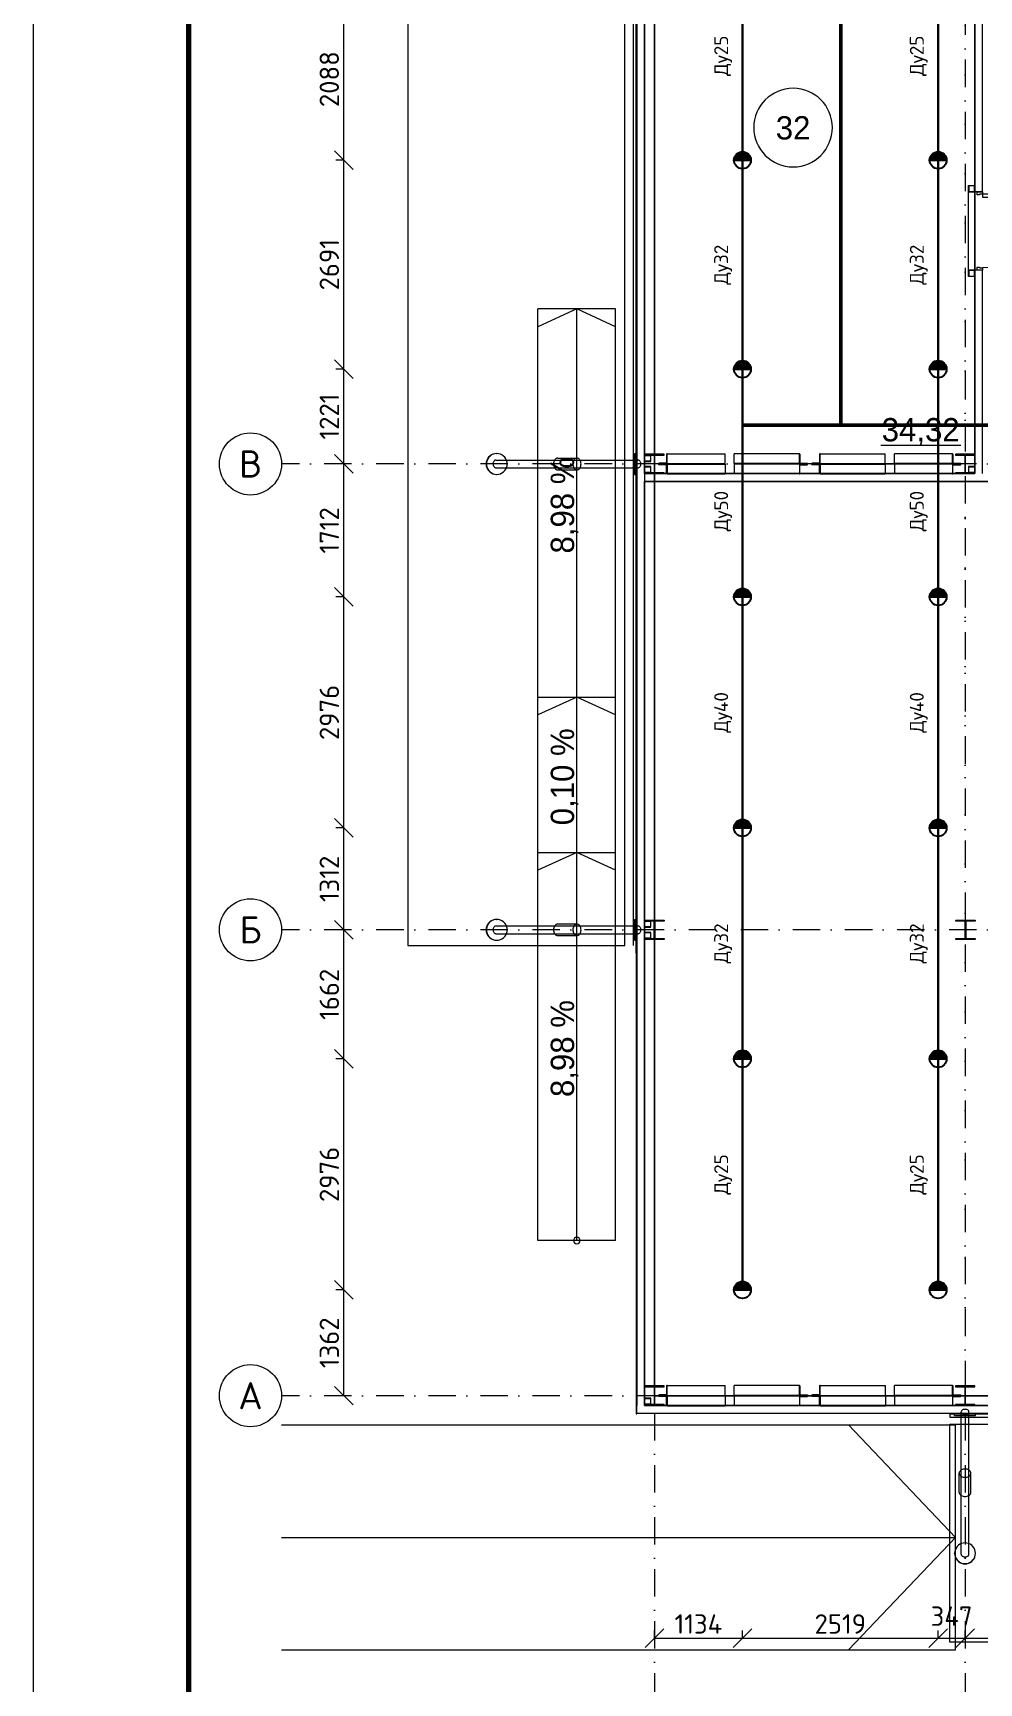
# Model space of a CAD drawing. Header units: millimetres. Extents: x 0 to 2118900, y -20000 to 84100.
# Drawn here: x 800000 to 812179, y 20299 to 41550 of the extents above; entities that cross this region are included whole.
import ezdxf
from ezdxf.enums import TextEntityAlignment as Align

# ---------------------------------------------------------------- set-up
doc = ezdxf.new("R2010")
doc.units = ezdxf.units.MM
doc.linetypes.add('Dot & Dashed', pattern=[670.277762, 352.777767, -176.388884, 0, -141.111112])
doc.linetypes.add('Крупный пунктир', pattern=[634.99999, 0, -634.99999])
for name, color, linetype, lineweight in [('АР_подоснова', 8, 'Continuous', 13), ('ПТ_В22', 6, 'Continuous', 50), ('ПТ_В22_расп', 6, 'Continuous', 30), ('ПТ_оросители', 7, 'Continuous', 25), ('ПТ_оси', 8, 'Continuous', 13), ('ПТ_размеры', 7, 'Continuous', 13), ('ПТ_рамка', 7, 'Continuous', 50), ('ПТ_рамка_тонк', 7, 'Continuous', 18), ('ПТ_текст', 7, 'Continuous', 18)]:
    doc.layers.add(name, color=color, linetype=linetype, lineweight=lineweight)
doc.styles.add('АР_текст_1', font='arial.ttf')
doc.styles.add('АР_текст_2', font='ARIALN.TTF')
doc.styles.add('ПТ', font='isocpeur.ttf')
doc.dimstyles.new('ПТ100', dxfattribs={"dimscale": 100, "dimtxt": 2.5, "dimasz": 1.2, "dimexe": 1, "dimexo": 0, "dimgap": 0.6, "dimtad": 1, "dimdec": 0, "dimtxsty": 'ПТ', "dimtsz": 1.2, "dimcen": 2.5, "dimclrd": 7, "dimclre": 7, "dimclrt": 7, "dimazin": 3, "dimtfac": 1, "dimtmove": 0, "dimatfit": 3, "dimlwd": 13, "dimlwe": 13, "dimarcsym": 0})

# ---------------------------------------------------------------- blocks, each defined once
blk = doc.blocks.new('Перекрытие_1101', base_point=(98125, 40125))
at = {"color": 0, "linetype": 'Continuous', "lineweight": -2, "flags": 128}
blk.add_lwpolyline([(98125, 40125), (51875, 40125), (51875, 29425), (46123, 29425), (46123, 40125), (-125, 40125), (-125, -125), (46125, -125), (46125, 10575), (51875, 10575), (51875, -125), (98125, -125)], close=True, dxfattribs=at)
blk = doc.blocks.new('Однопольная Дверь 270')
at = {"color": 0, "linetype": 'Continuous', "lineweight": -2}
for p, q in [((435, 0), (435, 950)), ((435, 950), (475, 950)), ((475, 950), (475, 0)), ((-475, 0), (-505, 0)), ((-505, 0), (-505, -70)), ((-505, 0), (-505, -70)), ((-505, 0), (-505, -70)), ((-475, -40), (-475, 0)), ((475, 0), (435, 0)), ((505, 0), (475, 0)), ((475, 0), (475, -40)), ((505, -70), (505, 0)), ((505, 0), (505, -70)), ((505, 0), (505, -70)), ((-505, -70), (-465, -70)), ((-505, -70), (-505, -100)), ((-465, -40), (-475, -40)), ((-465, -70), (-465, -40)), ((475, -40), (465, -40)), ((465, -40), (465, -70)), ((465, -70), (505, -70)), ((505, -70), (505, -100))]:
    blk.add_line(p, q, dxfattribs=at)
blk.add_arc((475, 0), 950, 90, 180, dxfattribs=at)
blk = doc.blocks.new('Стена_2010', base_point=(4175, 28225))
at = {"color": 0, "linetype": 'Continuous', "lineweight": -2}
for p, q in [((4125, 28125), (4125, 28115)), ((4225, 28115), (4225, 28125)), ((4155, 25505), (4125, 25505)), ((4225, 25505), (4155, 25505)), ((4155, 24495), (4125, 24495)), ((4225, 24495), (4155, 24495)), ((4155, 15505), (4125, 15505)), ((4225, 15505), (4155, 15505)), ((4155, 14495), (4125, 14495)), ((4225, 14495), (4155, 14495))]:
    blk.add_line(p, q, dxfattribs=at)
at = {"color": 0, "linetype": 'Continuous', "lineweight": -2, "flags": 128}
for points in [[(4225, 28125), (4125, 28125)], [(4125, 28115), (4125, 25505)], [(4225, 25505), (4225, 28115)], [(4125, 24495), (4125, 20050)], [(4225, 15505), (4225, 24495)], [(4125, 19950), (4125, 15505)], [(4125, 14495), (4125, 11875)], [(4225, 11875), (4225, 14495)]]:
    blk.add_lwpolyline(points, dxfattribs=at)
at = {"color": 0, "linetype": 'Continuous', "lineweight": -2, "zscale": 1000, "rotation": 270}
blk.add_blockref('Однопольная Дверь 270', (4225, 25000), dxfattribs=at)
at = {"color": 0, "linetype": 'Continuous', "lineweight": -2, "xscale": -1, "zscale": 1000, "rotation": 270}
blk.add_blockref('Однопольная Дверь 270', (4225, 15000), dxfattribs=at)
blk = doc.blocks.new('Конструктор Кровли 27')
at = {"color": 0, "linetype": 'Continuous', "lineweight": -2, "flags": 128}
blk.add_lwpolyline([(0, 46123), (0, 0), (40000, 0), (40000, 46125), (29425, 46125), (29425, 51875), (40000, 51875), (40000, 98000), (0, 98000), (0, 51875), (10575, 51875), (10575, 46123)], close=True, dxfattribs=at)
blk = doc.blocks.new('Колонна SHS ГК 271')
at = {"color": 0, "linetype": 'Continuous', "lineweight": -2}
for p, q in [((40, 40), (-40, 40)), ((-40, 40), (-40, -40)), ((-36.4, -36.4), (-36.4, 36.4)), ((-36.4, 36.4), (36.4, 36.4)), ((36.4, 36.4), (36.4, -36.4)), ((40, -40), (40, 40)), ((-40, -40), (40, -40)), ((36.4, -36.4), (-36.4, -36.4))]:
    blk.add_line(p, q, dxfattribs=at)
blk = doc.blocks.new('Труба Квадратного Сечения ГК SHS 270')
at = {"color": 0, "linetype": 'Continuous', "lineweight": -2}
for p, q in [((505, 40), (0, 40)), ((0, 40), (0, 0)), ((0, 0), (0, -40)), ((1010, 40), (505, 40)), ((1010, 0), (1010, 40)), ((1010, -40), (1010, 0)), ((0, -40), (505, -40)), ((505, -40), (1010, -40))]:
    blk.add_line(p, q, dxfattribs=at)
blk = doc.blocks.new('Техническое помещение_32_32', base_point=(1930, 15886))
at = {"color": 0, "linetype": 'Continuous', "lineweight": -2}
blk.add_line((2914, 12242), (3944, 12242), dxfattribs=at)
for start, end in [(0, 180), (180, 0)]:
    blk.add_arc((1786, 16332), 506, start, end, dxfattribs=at)
at = {"color": 0, "lineweight": -2, "style": 'АР_текст_1'}
for tag, p in [('ROOM_NUMBER', (1786, 16329)), ('ROOM_AREA', (3429, 12441))]:
    blk.add_attdef(tag, text='', height=300, dxfattribs=at).set_placement(p, align=Align.MIDDLE_CENTER)
blk = doc.blocks.new('Морф_1710')
at = {"color": 0, "linetype": 'Continuous', "lineweight": -2, "flags": 128}
for points in [[(2734, 11996), (2734, 12004)], [(2734, 12004), (3321, 12004)], [(3321, 11996), (2734, 11996)], [(3321, 12004), (3321, 11996)]]:
    blk.add_lwpolyline(points, dxfattribs=at)
blk = doc.blocks.new('Морф_1810')
at = {"color": 0, "linetype": 'Continuous', "lineweight": -2, "flags": 128}
for points in [[(2735, -4), (2735, 4)], [(2735, 4), (3321, 4)], [(3321, 4), (3321, -4)], [(3321, -4), (2735, -4)]]:
    blk.add_lwpolyline(points, dxfattribs=at)
blk = doc.blocks.new('Стена_560', base_point=(-225, 5997))
at = {"color": 0, "linetype": 'Continuous', "lineweight": -2, "flags": 128}
for points in [[(-235, 5997), (-235, -225)], [(-225, 5997), (-235, 5997)], [(-225, -225), (-225, 5997)], [(-235, -225), (-225, -225)]]:
    blk.add_lwpolyline(points, dxfattribs=at)
blk = doc.blocks.new('Стена_570', base_point=(-225, 5997))
at = {"color": 0, "linetype": 'Continuous', "lineweight": -2, "flags": 128}
for points in [[(-235, 5997), (-235, -235)], [(-225, 5997), (-235, 5997)], [(-225, -235), (-225, 5997)], [(-235, -235), (-225, -235)]]:
    blk.add_lwpolyline(points, dxfattribs=at)
blk = doc.blocks.new('Стена_580', base_point=(-225, 6002))
at = {"color": 0, "linetype": 'Continuous', "lineweight": -2, "flags": 128}
for points in [[(-225, 11998), (-235, 11998)], [(-235, 11998), (-235, 6002)], [(-225, 6002), (-225, 11998)], [(-235, 6002), (-225, 6002)]]:
    blk.add_lwpolyline(points, dxfattribs=at)
blk = doc.blocks.new('Стена_590', base_point=(-225, 6002))
at = {"color": 0, "linetype": 'Continuous', "lineweight": -2, "flags": 128}
for points in [[(-225, 11998), (-235, 11998)], [(-235, 11998), (-235, 6002)], [(-225, 6002), (-225, 11998)], [(-235, 6002), (-225, 6002)]]:
    blk.add_lwpolyline(points, dxfattribs=at)
blk = doc.blocks.new('Стена_601', base_point=(-225, 17998))
at = {"color": 0, "linetype": 'Continuous', "lineweight": -2, "flags": 128}
for points in [[(-235, 17998), (-235, 12002)], [(-225, 17998), (-235, 17998)], [(-225, 12002), (-225, 17998)], [(-235, 12002), (-225, 12002)]]:
    blk.add_lwpolyline(points, dxfattribs=at)
blk = doc.blocks.new('Стена_611', base_point=(-225, 17998))
at = {"color": 0, "linetype": 'Continuous', "lineweight": -2, "flags": 128}
for points in [[(-235, 17998), (-235, 12002)], [(-225, 17998), (-235, 17998)], [(-225, 12002), (-225, 17998)], [(-235, 12002), (-225, 12002)]]:
    blk.add_lwpolyline(points, dxfattribs=at)
blk = doc.blocks.new('Стена_880', base_point=(46225, 11775))
at = {"color": 0, "linetype": 'Continuous', "lineweight": -2, "flags": 128}
for points in [[(4125, 11875), (-125, 11875)], [(-125, 11775), (6495, 11775)]]:
    blk.add_lwpolyline(points, dxfattribs=at)
blk = doc.blocks.new('Колонна Универсальная 270')
at = {"color": 0, "linetype": 'Continuous', "lineweight": -2}
for p, q in [((125, 125), (-125, 125)), ((-125, 125), (-125, 113)), ((-125, 113), (-4, 113)), ((-4, 113), (-4, -113)), ((4, -113), (4, 113)), ((4, 113), (125, 113)), ((125, 113), (125, 125)), ((-4, -113), (-125, -113)), ((-125, -113), (-125, -125)), ((-125, -125), (125, -125)), ((125, -113), (4, -113)), ((125, -125), (125, -113))]:
    blk.add_line(p, q, dxfattribs=at)
blk = doc.blocks.new('Двутавp К 26020-83 27_40')
at = {"color": 0, "linetype": 'Крупный пунктир', "lineweight": -2}
blk.add_line((0, 0), (39750, 0), dxfattribs=at)
blk = doc.blocks.new('Морф_990')
at = {"color": 0, "linetype": 'Continuous', "lineweight": -2, "flags": 128}
for points in [[(1027, 12004), (1027, 12129)], [(1867, 12129), (1027, 12129)], [(1867, 12004), (1867, 12129)], [(1867, 12129), (1869, 12129), (1872, 12127)], [(1872, 12127), (1874, 12123), (1874, 12025), (1877, 12016)], [(1867, 12004), (1027, 12004)], [(1971, 12004), (1867, 12004)], [(1877, 12016), (1885, 12012), (1966, 12012), (1969, 12010)], [(1969, 12010), (1971, 12006), (1971, 12004)]]:
    blk.add_lwpolyline(points, dxfattribs=at)
blk = doc.blocks.new('Морф_1000')
at = {"color": 0, "linetype": 'Continuous', "lineweight": -2, "flags": 128}
for points in [[(158, 12127), (156, 12122), (156, 12025), (153, 12016)], [(163, 12129), (162, 12129), (158, 12127)], [(163, 12004), (163, 12129)], [(163, 12129), (910, 12129)], [(910, 12004), (910, 12129)], [(58, 12010), (56, 12005), (56, 12004)], [(56, 12004), (163, 12004)], [(153, 12016), (145, 12012), (62, 12012), (58, 12010)], [(163, 12004), (910, 12004)]]:
    blk.add_lwpolyline(points, dxfattribs=at)
blk = doc.blocks.new('Морф_1011')
at = {"color": 0, "linetype": 'Continuous', "lineweight": -2, "flags": 128}
for points in [[(1867, 11996), (1027, 11996)], [(1027, 11996), (1027, 11871)], [(1867, 11996), (1867, 11871)], [(1971, 11996), (1867, 11996)], [(1872, 11873), (1874, 11878), (1874, 11975), (1877, 11984)], [(1877, 11984), (1885, 11988), (1966, 11988), (1969, 11990)], [(1969, 11990), (1971, 11995), (1971, 11996)], [(1867, 11871), (1027, 11871)], [(1867, 11871), (1869, 11871), (1872, 11873)]]:
    blk.add_lwpolyline(points, dxfattribs=at)
blk = doc.blocks.new('Морф_1020')
at = {"color": 0, "linetype": 'Continuous', "lineweight": -2, "flags": 128}
for points in [[(58, 11990), (56, 11994), (56, 11996)], [(56, 11996), (163, 11996)], [(153, 11984), (145, 11988), (62, 11988), (58, 11990)], [(158, 11873), (156, 11877), (156, 11975), (153, 11984)], [(163, 11996), (910, 11996)], [(163, 11996), (163, 11871)], [(910, 11996), (910, 11871)], [(163, 11871), (162, 11871), (158, 11873)], [(163, 11871), (910, 11871)]]:
    blk.add_lwpolyline(points, dxfattribs=at)
blk = doc.blocks.new('Морф_1030')
at = {"color": 0, "linetype": 'Continuous', "lineweight": -2, "flags": 128}
for points in [[(2128, 12127), (2126, 12123), (2126, 12025), (2123, 12016)], [(2133, 12129), (2131, 12129), (2128, 12127)], [(2133, 12004), (2133, 12129)], [(2133, 12129), (2973, 12129)], [(2973, 12004), (2973, 12129)], [(2031, 12010), (2029, 12006), (2029, 12004)], [(2029, 12004), (2133, 12004)], [(2123, 12016), (2115, 12012), (2034, 12012), (2031, 12010)], [(2133, 12004), (2973, 12004)]]:
    blk.add_lwpolyline(points, dxfattribs=at)
blk = doc.blocks.new('Морф_1040')
at = {"color": 0, "linetype": 'Continuous', "lineweight": -2, "flags": 128}
for points in [[(3090, 12004), (3090, 12129)], [(3837, 12129), (3090, 12129)], [(3837, 12129), (3838, 12129), (3842, 12127)], [(3837, 12004), (3837, 12129)], [(3842, 12127), (3844, 12123), (3844, 12025), (3847, 12016)], [(3837, 12004), (3090, 12004)], [(3944, 12004), (3837, 12004)], [(3847, 12016), (3855, 12012), (3938, 12012), (3942, 12010)], [(3942, 12010), (3944, 12006), (3944, 12004)]]:
    blk.add_lwpolyline(points, dxfattribs=at)
blk = doc.blocks.new('Морф_1050')
at = {"color": 0, "linetype": 'Continuous', "lineweight": -2, "flags": 128}
for points in [[(2029, 11996), (2133, 11996)], [(2031, 11990), (2029, 11995), (2029, 11996)], [(2123, 11984), (2115, 11988), (2034, 11988), (2031, 11990)], [(2128, 11873), (2126, 11878), (2126, 11975), (2123, 11984)], [(2133, 11996), (2973, 11996)], [(2133, 11996), (2133, 11871)], [(2973, 11996), (2973, 11871)], [(2133, 11871), (2131, 11871), (2128, 11873)], [(2133, 11871), (2973, 11871)]]:
    blk.add_lwpolyline(points, dxfattribs=at)
blk = doc.blocks.new('Морф_1060')
at = {"color": 0, "linetype": 'Continuous', "lineweight": -2, "flags": 128}
for points in [[(3837, 11996), (3090, 11996)], [(3090, 11996), (3090, 11871)], [(3944, 11996), (3837, 11996)], [(3837, 11996), (3837, 11871)], [(3842, 11873), (3844, 11878), (3844, 11975), (3847, 11984)], [(3847, 11984), (3855, 11988), (3938, 11988), (3942, 11990)], [(3942, 11990), (3944, 11995), (3944, 11996)], [(3837, 11871), (3090, 11871)], [(3837, 11871), (3838, 11871), (3842, 11873)]]:
    blk.add_lwpolyline(points, dxfattribs=at)
blk = doc.blocks.new('Морф_1070')
at = {"color": 0, "linetype": 'Continuous', "lineweight": -2, "flags": 128}
for points in [[(1027, 4), (1027, 129)], [(1868, 129), (1027, 129)], [(1868, 4), (1027, 4)], [(1868, 4), (1868, 129)], [(1868, 129), (1869, 129), (1873, 127)], [(1971, 4), (1868, 4)], [(1873, 127), (1874, 122), (1874, 25), (1878, 16)], [(1878, 16), (1885, 12), (1966, 12), (1970, 10)], [(1970, 10), (1971, 5), (1971, 4)]]:
    blk.add_lwpolyline(points, dxfattribs=at)
blk = doc.blocks.new('Морф_1080')
at = {"color": 0, "linetype": 'Continuous', "lineweight": -2, "flags": 128}
for points in [[(58, 10), (56, 5), (56, 4)], [(56, 4), (164, 4)], [(153, 16), (146, 12), (62, 12), (58, 10)], [(158, 127), (157, 122), (157, 25), (153, 16)], [(164, 129), (162, 129), (158, 127)], [(164, 4), (164, 129)], [(164, 129), (910, 129)], [(164, 4), (910, 4)], [(910, 4), (910, 129)]]:
    blk.add_lwpolyline(points, dxfattribs=at)
blk = doc.blocks.new('Морф_1090')
at = {"color": 0, "linetype": 'Continuous', "lineweight": -2, "flags": 128}
for points in [[(1868, -4), (1027, -4)], [(1027, -4), (1027, -129)], [(1868, -129), (1027, -129)], [(1868, -4), (1868, -129)], [(1971, -4), (1868, -4)], [(1868, -129), (1869, -129), (1873, -127)], [(1873, -127), (1874, -123), (1874, -25), (1878, -16)], [(1878, -16), (1885, -12), (1966, -12), (1970, -10)], [(1970, -10), (1971, -6), (1971, -4)]]:
    blk.add_lwpolyline(points, dxfattribs=at)
blk = doc.blocks.new('Морф_1101')
at = {"color": 0, "linetype": 'Continuous', "lineweight": -2, "flags": 128}
for points in [[(58, -10), (56, -6), (56, -4)], [(56, -4), (164, -4)], [(153, -16), (146, -12), (62, -12), (58, -10)], [(158, -127), (157, -123), (157, -25), (153, -16)], [(164, -129), (162, -129), (158, -127)], [(164, -4), (910, -4)], [(164, -4), (164, -129)], [(164, -129), (910, -129)], [(910, -4), (910, -129)]]:
    blk.add_lwpolyline(points, dxfattribs=at)
blk = doc.blocks.new('Морф_1111')
at = {"color": 0, "linetype": 'Continuous', "lineweight": -2, "flags": 128}
for points in [[(2031, 10), (2029, 5), (2029, 4)], [(2029, 4), (2133, 4)], [(2123, 16), (2116, 12), (2035, 12), (2031, 10)], [(2128, 127), (2126, 122), (2126, 25), (2123, 16)], [(2133, 129), (2132, 129), (2128, 127)], [(2133, 4), (2133, 129)], [(2133, 129), (2974, 129)], [(2133, 4), (2974, 4)], [(2974, 4), (2974, 129)]]:
    blk.add_lwpolyline(points, dxfattribs=at)
blk = doc.blocks.new('Морф_1120')
at = {"color": 0, "linetype": 'Continuous', "lineweight": -2, "flags": 128}
for points in [[(3091, 4), (3091, 129)], [(3837, 129), (3091, 129)], [(3837, 4), (3091, 4)], [(3837, 129), (3838, 129), (3842, 127)], [(3837, 4), (3837, 129)], [(3944, 4), (3837, 4)], [(3842, 127), (3844, 122), (3844, 25), (3847, 16)], [(3847, 16), (3855, 12), (3939, 12), (3943, 10)], [(3943, 10), (3944, 5), (3944, 4)]]:
    blk.add_lwpolyline(points, dxfattribs=at)
blk = doc.blocks.new('Морф_1130')
at = {"color": 0, "linetype": 'Continuous', "lineweight": -2, "flags": 128}
for points in [[(2029, -4), (2133, -4)], [(2031, -10), (2029, -6), (2029, -4)], [(2123, -16), (2116, -12), (2035, -12), (2031, -10)], [(2128, -127), (2126, -123), (2126, -25), (2123, -16)], [(2133, -129), (2132, -129), (2128, -127)], [(2133, -4), (2974, -4)], [(2133, -4), (2133, -129)], [(2133, -129), (2974, -129)], [(2974, -4), (2974, -129)]]:
    blk.add_lwpolyline(points, dxfattribs=at)
blk = doc.blocks.new('Морф_1140')
at = {"color": 0, "linetype": 'Continuous', "lineweight": -2, "flags": 128}
for points in [[(3837, -4), (3091, -4)], [(3091, -4), (3091, -129)], [(3837, -129), (3091, -129)], [(3944, -4), (3837, -4)], [(3837, -4), (3837, -129)], [(3837, -129), (3838, -129), (3842, -127)], [(3842, -127), (3844, -123), (3844, -25), (3847, -16)], [(3847, -16), (3855, -12), (3939, -12), (3943, -10)], [(3943, -10), (3944, -6), (3944, -4)]]:
    blk.add_lwpolyline(points, dxfattribs=at)
blk = doc.blocks.new('Лист Профилированный 27')
at = {"color": 0, "linetype": 'Continuous', "lineweight": -2, "flags": 128}
blk.add_lwpolyline([(0, 200), (0, 0), (90395, 0), (90395, 200), (90395, 2610), (90395, 2809), (0, 2809), (0, 2610)], close=True, dxfattribs=at)
blk = doc.blocks.new('Стена_970', base_point=(-125, -125))
at = {"color": 0, "linetype": 'Continuous', "lineweight": -2, "flags": 128}
for points in [[(-225, -225), (-225, -125)], [(4500, -125), (-125, -125)], [(-225, -225), (4500, -225)]]:
    blk.add_lwpolyline(points, dxfattribs=at)
blk = doc.blocks.new('Стена_990', base_point=(-125, -125))
at = {"color": 0, "linetype": 'Continuous', "lineweight": -2, "flags": 128}
for points in [[(-225, 40225), (-225, -125)], [(-125, 11875), (-125, 19950)], [(-125, -125), (-125, 11775)]]:
    blk.add_lwpolyline(points, dxfattribs=at)
blk = doc.blocks.new('Стена_1001', base_point=(3803, -236))
at = {"color": 0, "linetype": 'Continuous', "lineweight": -2}
blk.add_line((94198, -237), (3803, -237), dxfattribs=at)
at = {"color": 0, "linetype": 'Continuous', "lineweight": -2, "flags": 128}
for points in [[(94298, -236), (3803, -236)], [(3803, -236), (3803, -237)], [(3803, -237), (3803, -276)], [(3803, -276), (94198, -276)]]:
    blk.add_lwpolyline(points, dxfattribs=at)
blk = doc.blocks.new('Стена_1011', base_point=(-235, 34200))
at = {"color": 0, "linetype": 'Continuous', "lineweight": -2}
for p, q in [((-236, 5800), (-236, 34200)), ((-236, 5703), (-236, 5800)), ((-236, 5703), (-236, 5700))]:
    blk.add_line(p, q, dxfattribs=at)
at = {"color": 0, "linetype": 'Continuous', "lineweight": -2, "flags": 128}
for points in [[(-275, 34200), (-275, 5800)], [(-235, 5700), (-235, 34200)], [(-235, 5700), (-236, 5700)]]:
    blk.add_lwpolyline(points, dxfattribs=at)
blk = doc.blocks.new('Крыша_1', base_point=(0, 0))
at = {"color": 0, "linetype": 'Continuous', "lineweight": -2, "flags": 128}
for points in [[(0, 0), (0, 40000)], [(46125, 0), (0, 0)]]:
    blk.add_lwpolyline(points, dxfattribs=at)
blk = doc.blocks.new('Стандартный Маркер Сетки_41')
at = {"color": 0, "linetype": 'Dot & Dashed', "lineweight": -2}
blk.add_line((0, 0), (55187, 0), dxfattribs=at)
at = {"color": 0, "lineweight": -2, "style": 'АР_текст_1'}
blk.add_attdef('AC_MarkerText_1', text='', height=300, rotation=90, dxfattribs=at).set_placement((55368, -69), align=Align.TOP_CENTER)
blk = doc.blocks.new('Цилиндр 27')
at = {"color": 0, "linetype": 'Continuous', "lineweight": -2}
for p, q in [((-33, 17), (-35, 9)), ((-35, 9), (-35, 0)), ((-35, 0), (-35, -9)), ((-31, 25), (-33, 17)), ((-27, 32), (-31, 25)), ((-23, 38), (-27, 32)), ((-18, 43), (-23, 38)), ((-12, 47), (-18, 43)), ((-6, 49), (-12, 47)), ((0, 50), (-6, 49)), ((0, 50), (1831, 50)), ((1798, 17), (1796, 9)), ((1796, 9), (1796, 0)), ((1796, 0), (1796, -9)), ((1801, 25), (1798, 17)), ((1804, 32), (1801, 25)), ((1809, 38), (1804, 32)), ((1814, 43), (1809, 38)), ((1819, 47), (1814, 43)), ((1825, 49), (1819, 47)), ((1831, 50), (1825, 49)), ((1837, 49), (1831, 50)), ((1843, 47), (1837, 49)), ((1849, 43), (1843, 47)), ((1854, 38), (1849, 43)), ((1858, 32), (1854, 38)), ((1862, 25), (1858, 32)), ((1865, 17), (1862, 25)), ((1866, 9), (1865, 17)), ((1867, 0), (1866, 9)), ((1866, -9), (1867, 0)), ((-35, -9), (-33, -17)), ((-33, -17), (-31, -25)), ((-31, -25), (-27, -32)), ((-27, -32), (-23, -38)), ((-23, -38), (-18, -43)), ((-18, -43), (-12, -47)), ((-12, -47), (-6, -49)), ((-6, -49), (0, -50)), ((0, -50), (1831, -50)), ((1796, -9), (1798, -17)), ((1798, -17), (1801, -25)), ((1801, -25), (1804, -32)), ((1804, -32), (1809, -38)), ((1809, -38), (1814, -43)), ((1814, -43), (1819, -47)), ((1819, -47), (1825, -49)), ((1825, -49), (1831, -50)), ((1831, -50), (1837, -49)), ((1837, -49), (1843, -47)), ((1843, -47), (1849, -43)), ((1849, -43), (1854, -38)), ((1854, -38), (1858, -32)), ((1858, -32), (1862, -25)), ((1862, -25), (1865, -17)), ((1865, -17), (1866, -9))]:
    blk.add_line(p, q, dxfattribs=at)
blk = doc.blocks.new('Цилиндр 27_2')
at = {"color": 0, "linetype": 'Continuous', "lineweight": -2}
for p, q in [((-132, 23), (-134, 0)), ((-126, 46), (-132, 23)), ((-128, 23), (-130, 0)), ((-122, 46), (-128, 23)), ((-116, 67), (-126, 46)), ((-112, 67), (-122, 46)), ((-102, 86), (-116, 67)), ((-99, 86), (-112, 67)), ((-86, 102), (-102, 86)), ((-82, 102), (-99, 86)), ((-67, 116), (-86, 102)), ((-63, 116), (-82, 102)), ((-46, 126), (-67, 116)), ((-42, 126), (-63, 116)), ((-23, 132), (-46, 126)), ((-20, 132), (-42, 126)), ((0, 134), (-23, 132)), ((3, 134), (-20, 132)), ((0, 134), (3, 134)), ((27, 132), (3, 134)), ((49, 126), (27, 132)), ((70, 116), (49, 126)), ((89, 102), (70, 116)), ((106, 86), (89, 102)), ((119, 67), (106, 86)), ((129, 46), (119, 67)), ((135, 23), (129, 46)), ((137, 0), (135, 23)), ((135, -23), (137, 0)), ((-134, 0), (-132, -23)), ((-132, -23), (-126, -46)), ((-130, 0), (-128, -23)), ((-128, -23), (-122, -46)), ((-126, -46), (-116, -67)), ((-122, -46), (-112, -67)), ((-116, -67), (-102, -86)), ((-112, -67), (-99, -86)), ((-102, -86), (-86, -102)), ((-99, -86), (-82, -102)), ((-86, -102), (-67, -116)), ((-82, -102), (-63, -116)), ((-67, -116), (-46, -126)), ((-63, -116), (-42, -126)), ((-46, -126), (-23, -132)), ((-42, -126), (-20, -132)), ((-23, -132), (0, -134)), ((-20, -132), (3, -134)), ((0, -134), (3, -134)), ((3, -134), (27, -132)), ((27, -132), (49, -126)), ((49, -126), (70, -116)), ((70, -116), (89, -102)), ((89, -102), (106, -86)), ((106, -86), (119, -67)), ((119, -67), (129, -46)), ((129, -46), (135, -23))]:
    blk.add_line(p, q, dxfattribs=at)
blk = doc.blocks.new('Цилиндр 27_3')
at = {"color": 0, "linetype": 'Continuous', "lineweight": -2}
for p, q in [((0, 134), (0, 132)), ((0, 134), (30, 134)), ((0, 132), (0, 126)), ((0, 126), (0, 116)), ((0, 116), (0, 102)), ((0, 102), (0, 86)), ((0, 86), (0, 67)), ((0, 67), (0, 46)), ((0, 46), (0, 23)), ((0, 23), (0, 0)), ((0, 0), (0, -23)), ((30, 134), (30, 132)), ((30, 132), (30, 126)), ((30, 126), (30, 116)), ((30, 116), (30, 102)), ((30, 102), (30, 86)), ((30, 86), (30, 67)), ((30, 67), (30, 46)), ((30, 46), (30, 23)), ((30, 23), (30, 0)), ((30, 0), (30, -23)), ((0, -23), (0, -46)), ((0, -46), (0, -67)), ((0, -67), (0, -86)), ((0, -86), (0, -102)), ((0, -102), (0, -116)), ((0, -116), (0, -126)), ((0, -126), (0, -132)), ((0, -132), (0, -134)), ((0, -134), (30, -134)), ((30, -23), (30, -46)), ((30, -46), (30, -67)), ((30, -67), (30, -86)), ((30, -86), (30, -102)), ((30, -102), (30, -116)), ((30, -116), (30, -126)), ((30, -126), (30, -132)), ((30, -132), (30, -134))]:
    blk.add_line(p, q, dxfattribs=at)
blk = doc.blocks.new('Цилиндр 27_4')
at = {"color": 0, "linetype": 'Continuous', "lineweight": -2}
for p, q in [((-52, 13), (-53, 0)), ((-53, 0), (-52, -13)), ((-50, 26), (-52, 13)), ((-46, 37), (-50, 26)), ((-41, 48), (-46, 37)), ((-34, 57), (-41, 48)), ((-27, 65), (-34, 57)), ((-18, 70), (-27, 65)), ((-9, 74), (-18, 70)), ((0, 75), (-9, 74)), ((0, 75), (248, 75)), ((196, 13), (195, 0)), ((195, 0), (196, -13)), ((198, 26), (196, 13)), ((202, 37), (198, 26)), ((208, 48), (202, 37)), ((214, 57), (208, 48)), ((222, 65), (214, 57)), ((230, 70), (222, 65)), ((239, 74), (230, 70)), ((248, 75), (239, 74)), ((257, 74), (248, 75)), ((266, 70), (257, 74)), ((275, 65), (266, 70)), ((282, 57), (275, 65)), ((289, 48), (282, 57)), ((294, 37), (289, 48)), ((298, 26), (294, 37)), ((300, 13), (298, 26)), ((301, 0), (300, 13)), ((300, -13), (301, 0)), ((-52, -13), (-50, -26)), ((-50, -26), (-46, -37)), ((-46, -37), (-41, -48)), ((-41, -48), (-34, -57)), ((-34, -57), (-27, -65)), ((-27, -65), (-18, -70)), ((-18, -70), (-9, -74)), ((-9, -74), (0, -75)), ((0, -75), (248, -75)), ((196, -13), (198, -26)), ((198, -26), (202, -37)), ((202, -37), (208, -48)), ((208, -48), (214, -57)), ((214, -57), (222, -65)), ((222, -65), (230, -70)), ((230, -70), (239, -74)), ((239, -74), (248, -75)), ((248, -75), (257, -74)), ((257, -74), (266, -70)), ((266, -70), (275, -65)), ((275, -65), (282, -57)), ((282, -57), (289, -48)), ((289, -48), (294, -37)), ((294, -37), (298, -26)), ((298, -26), (300, -13))]:
    blk.add_line(p, q, dxfattribs=at)
blk = doc.blocks.new('Пандус Прямой 27_40')
at = {"color": 0, "linetype": 'Continuous', "lineweight": -2}
for p, q in [((0, -500), (0, 500)), ((0, 500), (12000, 500)), ((5000, 0), (4771, 500)), ((5000, 500), (5000, -500)), ((7000, 0), (6771, 500)), ((7000, 500), (7000, -500)), ((12000, 0), (11771, 500)), ((12000, -500), (12000, 500)), ((0, 0), (12000, 0)), ((4771, -500), (5000, 0)), ((6771, -500), (7000, 0)), ((11771, -500), (12000, 0)), ((0, -500), (12000, -500))]:
    blk.add_line(p, q, dxfattribs=at)
at = {"color": 0, "linetype": 'Continuous', "lineweight": -2, "flags": 128}
blk.add_lwpolyline([(42, 0, 1), (-42, 0, 1)], format="xyb", close=True, dxfattribs=at)
at = {"color": 0, "linetype": 'Continuous', "lineweight": -2, "style": 'АР_текст_2'}
for tag, p in [('transitionPercentageLower_0', (2500, 159)), ('ac_bottomlevel', (6000, 159)), ('transitionPercentageLower_1', (9500, 159))]:
    blk.add_attdef(tag, text='', height=300, dxfattribs=at).set_placement(p, align=Align.MIDDLE_CENTER)
blk = doc.blocks.new('Лист Профилированный 27_2')
at = {"color": 0, "linetype": 'Continuous', "lineweight": -2, "flags": 128}
blk.add_lwpolyline([(0, 200), (0, 0), (28400, 0), (28400, 200), (28400, 2595), (28400, 2795), (0, 2795), (0, 2595)], close=True, dxfattribs=at)
blk = doc.blocks.new('AR_F2')
at = {"layer": 'АР_подоснова', "linetype": 'Dot & Dashed'}
for p, q in [((98000, 12000), (-4800, 12000)), ((98000, 6000), (-4800, 6000)), ((98000, 0), (-4800, 0))]:
    blk.add_line(p, q, dxfattribs=at)
at = {"layer": 'АР_подоснова'}
for p, q in [((-4800, -375), (3875, -375)), ((3875, -1825), (2498, -375)), ((3875, -3275), (3875, -375)), ((-4800, -1825), (3875, -1825)), ((2498, -3275), (3875, -1825)), ((-4800, -3275), (3875, -3275))]:
    blk.add_line(p, q, dxfattribs=at)
at = {"layer": 'АР_подоснова', "linetype": 'Continuous', "flags": 128}
for points in [[(-125, 11875), (4125, 11875), (4125, 19950), (-125, 19950)], [(-125, 11775), (-125, -125), (9950, -125), (9950, 11775)]]:
    blk.add_lwpolyline(points, close=True, dxfattribs=at)
at = {"layer": 'АР_подоснова'}
for name, p in [('Стена_990', (-125, -125)), ('Стена_1011', (-235, 34200)), ('Стена_2010', (4175, 28225)), ('Стена_601', (-225, 17998)), ('Стена_611', (-225, 17998)), ('Стена_880', (46225, 11775)), ('Стена_580', (-225, 6002)), ('Стена_590', (-225, 6002)), ('Стена_560', (-225, 5997)), ('Стена_570', (-225, 5997)), ('Стена_970', (-125, -125)), ('Стена_1001', (3803, -236))]:
    blk.add_blockref(name, p, dxfattribs=at)
at = {"layer": 'АР_подоснова', "linetype": 'Continuous', "zscale": 1000}
for name, p, rotation in [('Стандартный Маркер Сетки_41', (0, 40000), 270), ('Конструктор Кровли 27', (0, 40000), 270), ('Стандартный Маркер Сетки_41', (4000, 40000), 270), ('Лист Профилированный 27_2', (-3174, 34200), 270), ('Колонна Универсальная 270', (0, 12000), 180), ('Колонна Универсальная 270', (4000, 12000), 180), ('Колонна SHS ГК 271', (-85, 12073), 180), ('Колонна SHS ГК 271', (-85, 11927), 180), ('Колонна SHS ГК 271', (4085, 11927), 180), ('Колонна SHS ГК 271', (-85, 6073), 180), ('Колонна SHS ГК 271', (-85, 5927), 180), ('Колонна Универсальная 270', (0, 0), 180), ('Колонна Универсальная 270', (4000, 0), 180), ('Колонна SHS ГК 271', (-85, -73), 180), ('Цилиндр 27', (4000, -2042), 89.99999999999999), ('Цилиндр 27_3', (4000, -255), 89.99999999999999), ('Цилиндр 27_4', (4000, -1246), 89.99999999999999), ('Цилиндр 27_2', (4000, -2033), 90)]:
    blk.add_blockref(name, p, dxfattribs=dict(at, rotation=rotation))
at = {"layer": 'АР_подоснова', "linetype": 'Continuous'}
for name, p in [('Перекрытие_1101', (98125, 40125)), ('Крыша_1', (0, 0)), ('Морф_1000', (0, 0)), ('Морф_990', (0, 0)), ('Морф_1030', (0, 0)), ('Морф_1040', (0, 0)), ('Морф_1020', (0, 0)), ('Морф_1011', (0, 0)), ('Морф_1050', (0, 0)), ('Морф_1710', (0, 0)), ('Морф_1060', (0, 0)), ('Морф_1080', (0, 0)), ('Морф_1070', (0, 0)), ('Морф_1111', (0, 0)), ('Морф_1810', (0, 0)), ('Морф_1120', (0, 0)), ('Морф_1101', (0, 0)), ('Морф_1090', (0, 0)), ('Морф_1130', (0, 0)), ('Морф_1140', (0, 0))]:
    blk.add_blockref(name, p, dxfattribs=at)
at = {"layer": 'АР_подоснова', "linetype": 'Continuous', "xscale": -1, "zscale": 1000}
for name, p, rotation in [('Двутавp К 26020-83 27_40', (0, 39875), 90), ('Двутавp К 26020-83 27_40', (4000, 39875), 90), ('Колонна SHS ГК 271', (4085, 15545), 270), ('Труба Квадратного Сечения ГК SHS 270', (4085, 14495), 270), ('Колонна SHS ГК 271', (4085, 14455), 270)]:
    blk.add_blockref(name, p, dxfattribs=dict(at, rotation=rotation))
at = {"layer": 'АР_подоснова', "linetype": 'Continuous'}
ref = blk.add_blockref('Техническое помещение_32_32', (1930, 15886), dxfattribs=at)
ref.add_attrib('ROOM_NUMBER', '32', dxfattribs={"layer": '0', "color": 0, "lineweight": 9, "height": 300}).set_placement((1786, 16329), align=Align.MIDDLE_CENTER)
ref.add_attrib('ROOM_AREA', '34,32', dxfattribs={"layer": '0', "color": 0, "lineweight": 9, "height": 300}).set_placement((3429, 12441), align=Align.MIDDLE_CENTER)
ref = blk.add_blockref('Пандус Прямой 27_40', (-999, 1997), dxfattribs=dict(at, zscale=1000, rotation=90))
ref.add_attrib('ac_bottomlevel', '0,10 %', dxfattribs={"layer": '0', "color": 0, "linetype": 'Continuous', "lineweight": 25, "height": 300, "rotation": 90}).set_placement((-1184, 7971), align=Align.MIDDLE_CENTER)
ref.add_attrib('transitionPercentageLower', '8,98 %', dxfattribs={"layer": '0', "color": 0, "linetype": 'Continuous', "lineweight": 25, "height": 300, "rotation": 90}).set_placement((-1184, 4471), align=Align.MIDDLE_CENTER)
ref.add_attrib('transitionPercentageLower_1', '8,98 %', dxfattribs={"layer": '0', "color": 0, "linetype": 'Continuous', "lineweight": 25, "height": 300, "rotation": 90}).set_placement((-1184, 11471), align=Align.MIDDLE_CENTER)
at = {"layer": 'АР_подоснова', "linetype": 'Continuous', "zscale": 1000}
for name, p in [('Цилиндр 27_2', (-2032, 12000)), ('Цилиндр 27_3', (-254, 12000)), ('Цилиндр 27', (-2041, 12000)), ('Цилиндр 27_4', (-1245, 12000)), ('Цилиндр 27_2', (-2032, 6000)), ('Цилиндр 27', (-2041, 6000)), ('Цилиндр 27_4', (-1245, 6000)), ('Цилиндр 27_3', (-254, 6000))]:
    blk.add_blockref(name, p, dxfattribs=at)
at = {"layer": 'АР_подоснова', "linetype": 'Continuous', "xscale": -1, "zscale": 1000}
for name, p in [('Колонна Универсальная 270', (0, 6000)), ('Колонна Универсальная 270', (4005, 6000)), ('Лист Профилированный 27', (94198, -3175))]:
    blk.add_blockref(name, p, dxfattribs=at)
blk = doc.blocks.new('SPR_UP')
for p, q in [((-1.1, 0), (1.1, 0)), ((-1.08, 0.18), (1.08, 0.18)), ((-1.04, 0.37), (1.04, 0.37)), ((-0.95, 0.55), (0.95, 0.55)), ((-0.82, 0.73), (0.82, 0.73)), ((-0.61, 0.92), (0.61, 0.92))]:
    blk.add_line(p, q)
blk.add_circle((0, 0), 1.1)

msp = doc.modelspace()

# ---------------------------------------------------------------- linework, layer by layer
at = {"layer": 'ПТ_В22'}
for p, q in [((810400, 51500), (810400, 36500)), ((809134, 36500), (810400, 36500)), ((810400, 36500), (811653, 36500)), ((811653, 36500), (814172, 36500))]:
    msp.add_line(p, q, dxfattribs=at)
at = {"layer": 'ПТ_В22_расп'}
for p, q in [((809134, 39912), (809134, 42604)), ((811653, 39912), (811653, 42604)), ((809134, 37221), (809134, 39912)), ((811653, 37221), (811653, 39912)), ((809134, 36500), (809134, 37221)), ((811653, 36500), (811653, 37221)), ((809134, 36500), (809134, 34288)), ((811653, 36500), (811653, 34288)), ((809134, 34288), (809134, 31312)), ((811653, 34288), (811653, 31312)), ((809134, 31312), (809134, 28338)), ((811653, 31312), (811653, 28338)), ((809134, 28338), (809134, 25362)), ((811653, 28338), (811653, 25362))]:
    msp.add_line(p, q, dxfattribs=at)
at = {"layer": 'ПТ_оси', "color": 7}
for centre in [(802800, 36000), (802800, 30000), (802800, 24000)]:
    msp.add_circle(centre, 400, dxfattribs=at)
at = {"layer": 'ПТ_рамка', "lineweight": 70}
msp.add_lwpolyline([(802000, 500), (918400, 500), (918400, 83600), (802000, 83600)], close=True, dxfattribs=at)
at = {"layer": 'ПТ_рамка_тонк', "lineweight": 13}
msp.add_lwpolyline([(800000, 0), (918900, 0), (918900, 84100), (800000, 84100)], close=True, dxfattribs=at)

# ---------------------------------------------------------------- block references
at = {"layer": 'АР_подоснова'}
msp.add_blockref('AR_F2', (808000, 24000), dxfattribs=at)
at = {"layer": 'ПТ_оросители', "xscale": 100, "yscale": 100}
for p in [(809134, 39912), (811653, 39912), (809134, 37221), (811653, 37221), (809134, 34288), (811653, 34288), (809134, 31312), (811653, 31312), (809134, 28338), (811653, 28338), (809134, 25362), (811653, 25362)]:
    msp.add_blockref('SPR_UP', p, dxfattribs=at)

# ---------------------------------------------------------------- texts
at = {"layer": 'ПТ_текст', "style": 'ПТ'}
for s, p in [('Ду25', (809004, 41258)), ('Ду25', (811523, 41258)), ('Ду32', (809004, 38566.5)), ('Ду32', (811523, 38566.5)), ('Ду50', (809004, 35394)), ('Ду50', (811523, 35394)), ('Ду40', (809004, 32800)), ('Ду40', (811523, 32800)), ('Ду32', (809004, 29825)), ('Ду32', (811523, 29825)), ('Ду25', (809004, 26850)), ('Ду25', (811523, 26850))]:
    msp.add_text(s, height=180, rotation=90, dxfattribs=at).set_placement(p, align=Align.BOTTOM_CENTER)
for s, p in [('В', (802800, 36000)), ('Б', (802800, 30000)), ('А', (802800, 24000))]:
    msp.add_text(s, height=350, dxfattribs=at).set_placement(p, align=Align.MIDDLE_CENTER)

# ---------------------------------------------------------------- dimensions: what is measured, and where the dimension line sits
at = {"layer": 'ПТ_размеры'}
for base, p1, p2 in [((804000, 39912), (804000, 39912), (804000, 42000)), ((804000, 37221), (804000, 37221), (804000, 39912)), ((804000, 36000), (804000, 36000), (804000, 37221)), ((804000, 34288), (804000, 34288), (804000, 36000)), ((804000, 31312), (804000, 31312), (804000, 34288)), ((804000, 30000), (804000, 30000), (804000, 31312)), ((804000, 28338), (804000, 28338), (804000, 30000)), ((804000, 25362), (804000, 25362), (804000, 28338)), ((804000, 24000), (804000, 24000), (804000, 25362))]:
    msp.add_linear_dim(base=base, p1=p1, p2=p2, angle=90, dimstyle='ПТ100', dxfattribs=at).render()
for base, p1, p2 in [((811653, 20875), (811653, 20875), (812000, 20875)), ((808000, 20875), (808000, 20875), (809134, 20875)), ((809134, 20875), (809134, 20875), (811653, 20875)), ((812000, 20875), (812000, 20875), (814172, 20875))]:
    msp.add_linear_dim(base=base, p1=p1, p2=p2, dimstyle='ПТ100', dxfattribs=at).render()

doc.saveas('drawing.dxf')
